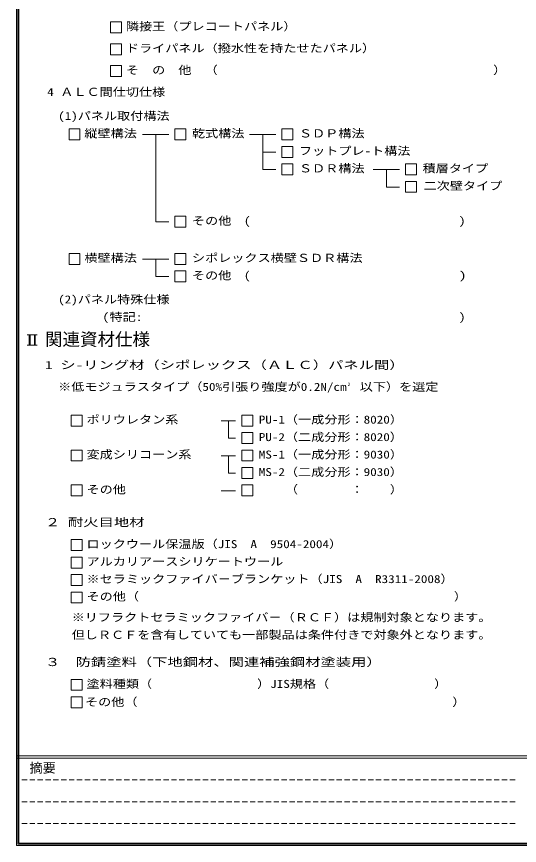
# Model space of a CAD drawing. Units: millimetres at full size, sheet at 1:10; details may follow other scales. Extents: x -2890 to 2450, y -2020 to 1800.
# Drawn here: x -2890 to -1740, y -2020 to -123 of the extents above; entities that cross this region are included whole.
import ezdxf
from ezdxf.enums import TextEntityAlignment as Align

# ---------------------------------------------------------------- set-up
doc = ezdxf.new("R2010")
doc.units = ezdxf.units.MM
doc.header["$LTSCALE"] = 10
doc.linetypes.add('DASHED1', pattern=[1.8, 1.2, -0.6])
doc.layers.add('0-0', color=7, linetype='Continuous', lineweight=18)
doc.styles.add('ＭＳ ゴシック', font='')
doc.styles.get('ＭＳ ゴシック').set_extended_font_data('MS Gothic')

msp = doc.modelspace()

# ---------------------------------------------------------------- linework, layer by layer
at = {"layer": '0-0'}
for p, q in [((-2890, 1800), (-2890, -1825.79)), ((-2887.5, 1797.5), (-2887.5, -1820)), ((-2885, 1795), (-2885, -1820)), ((-2770, -380), (-2745, -380)), ((-2770, -405), (-2770, -380)), ((-2745, -380), (-2745, -405)), ((-2601.8, -393), (-2541.8, -393)), ((-2571.8, -393), (-2571.8, -593)), ((-2357.15, -393), (-2297.15, -393)), ((-2327.15, -393), (-2327.15, -473)), ((-2283.15, -380), (-2258.15, -380)), ((-2283.15, -405), (-2283.15, -380)), ((-2258.15, -380), (-2258.15, -405)), ((-2745, -405), (-2770, -405)), ((-2258.15, -405), (-2283.15, -405)), ((-2327.15, -433), (-2297.15, -433)), ((-2327.15, -473), (-2297.15, -473)), ((-2283.15, -460), (-2258.15, -460)), ((-2283.15, -485), (-2283.15, -460)), ((-2258.15, -460), (-2258.15, -485)), ((-2074.35, -473), (-2014.35, -473)), ((-2258.15, -485), (-2283.15, -485)), ((-2000.35, -500), (-1975.35, -500)), ((-2000.35, -525), (-2000.35, -500)), ((-1975.35, -500), (-1975.35, -525)), ((-1975.35, -525), (-2000.35, -525)), ((-2571.8, -593), (-2541.8, -593)), ((-2770, -665), (-2745, -665)), ((-2770, -690), (-2770, -665)), ((-2745, -665), (-2745, -690)), ((-2601.8, -678), (-2541.8, -678)), ((-2571.8, -678), (-2571.8, -718)), ((-2745, -690), (-2770, -690)), ((-2571.8, -718), (-2541.8, -718)), ((-2843.18, -850.99), (-2866.18, -850.99)), ((-2861.18, -874.99), (-2861.18, -850.99)), ((-2859.18, -874.99), (-2859.18, -850.99)), ((-2849.18, -874.99), (-2849.18, -850.99)), ((-2847.18, -874.99), (-2847.18, -850.99)), ((-2843.18, -874.99), (-2866.18, -874.99)), ((-2765, -1035), (-2740, -1035)), ((-2765, -1060), (-2765, -1035)), ((-2740, -1035), (-2740, -1060)), ((-2375, -1035), (-2350, -1035)), ((-2375, -1060), (-2375, -1035)), ((-2740, -1060), (-2765, -1060)), ((-2422.2, -1048), (-2389, -1048)), ((-2405, -1088), (-2405, -1048)), ((-2405, -1088), (-2389, -1088)), ((-2765, -1115), (-2740, -1115)), ((-2765, -1140), (-2765, -1115)), ((-2740, -1115), (-2740, -1140)), ((-2422.2, -1128), (-2389, -1128)), ((-2405, -1168), (-2405, -1128)), ((-2740, -1140), (-2765, -1140)), ((-2405, -1168), (-2389, -1168)), ((-2765, -1195), (-2740, -1195)), ((-2765, -1220), (-2765, -1195)), ((-2740, -1195), (-2740, -1220)), ((-2350, -1180), (-2375, -1180)), ((-2422.2, -1208), (-2389, -1208)), ((-2740, -1220), (-2765, -1220)), ((-2765, -1320), (-2740, -1320)), ((-2765, -1345), (-2765, -1320)), ((-2740, -1320), (-2740, -1345)), ((-2740, -1345), (-2765, -1345)), ((-2765, -1360), (-2740, -1360)), ((-2765, -1385), (-2765, -1360)), ((-2740, -1360), (-2740, -1385)), ((-2740, -1385), (-2765, -1385)), ((-2765, -1400), (-2740, -1400)), ((-2765, -1425), (-2765, -1400)), ((-2740, -1400), (-2740, -1425)), ((-2740, -1425), (-2765, -1425)), ((-2765, -1440), (-2740, -1440)), ((-2765, -1465), (-2765, -1440)), ((-2740, -1440), (-2740, -1465)), ((-2740, -1465), (-2765, -1465)), ((-2765, -1640), (-2740, -1640)), ((-2765, -1665), (-2765, -1640)), ((-2740, -1640), (-2740, -1665)), ((-2740, -1665), (-2765, -1665)), ((-2765, -1680), (-2740, -1680)), ((-2765, -1705), (-2765, -1680)), ((-2740, -1680), (-2740, -1705)), ((-2740, -1705), (-2765, -1705)), ((-2890, -1815), (2450, -1815)), ((-2890, -1820), (2450, -1820)), ((-2890, -1820), (-2890, -2020)), ((-2887.5, -1820), (-2887.5, -2017.5)), ((-2885, -1820), (-2885, -2015)), ((-2890, -2020), (2450, -2020)), ((-2887.5, -2017.5), (2447.5, -2017.5)), ((-2885, -2015), (2445, -2015))]:
    msp.add_line(p, q, dxfattribs=at)
at = {"layer": '0-0', "linetype": 'DASHED1'}
for p, q in [((-1750, -1870), (-2877.67, -1870)), ((-1750, -1920), (-2877.67, -1920)), ((-1750, -1970), (-2877.67, -1970))]:
    msp.add_line(p, q, dxfattribs=at)
at = {"layer": '0-0'}
for points in [[(-2675, -160), (-2675, -135), (-2650, -135), (-2650, -160)], [(-2675, -210), (-2675, -185), (-2650, -185), (-2650, -210)], [(-2675, -260), (-2675, -235), (-2650, -235), (-2650, -260)], [(-2527.8, -405), (-2527.8, -380), (-2502.8, -380), (-2502.8, -405)], [(-2283.15, -445), (-2283.15, -420), (-2258.15, -420), (-2258.15, -445)], [(-2000.35, -485), (-2000.35, -460), (-1975.35, -460), (-1975.35, -485)], [(-2527.8, -605), (-2527.8, -580), (-2502.8, -580), (-2502.8, -605)], [(-2527.8, -605), (-2527.8, -580), (-2502.8, -580), (-2502.8, -605)], [(-2527.8, -690), (-2527.8, -665), (-2502.8, -665), (-2502.8, -690)], [(-2527.8, -730), (-2527.8, -705), (-2502.8, -705), (-2502.8, -730)], [(-2375, -1100), (-2375, -1075), (-2350, -1075), (-2350, -1100)], [(-2375, -1140), (-2375, -1115), (-2350, -1115), (-2350, -1140)], [(-2375, -1180), (-2375, -1155), (-2350, -1155), (-2350, -1180)], [(-2375, -1220), (-2375, -1195), (-2350, -1195), (-2350, -1220)]]:
    msp.add_lwpolyline(points, close=True, dxfattribs=at)
for points in [[(-2044.35, -473), (-2044.35, -513), (-2014.35, -513)], [(-2350, -1035), (-2350, -1060), (-2375, -1060)]]:
    msp.add_lwpolyline(points, dxfattribs=at)

# ---------------------------------------------------------------- texts
at = {"layer": '0-0', "style": 'ＭＳ ゴシック'}
for s, width, p in [('隣接王（プレコートパネル）', 1.2, (-2640, -160)), ('ドライパネル（撥水性を持たせたパネル）', 1.2, (-2640, -210)), ('そ\u3000の\u3000他\u3000（\u3000\u3000\u3000\u3000\u3000\u3000\u3000\u3000\u3000\u3000\u3000\u3000\u3000\u3000\u3000\u3000\u3000\u3000\u3000\u3000\u3000）', 1.2, (-2640, -260)), ('4 ＡＬＣ間仕切仕様', 1.2, (-2820, -310)), ('(1)パネル取付構法', 1.2, (-2795, -365)), ('縦壁構法', 1.2, (-2735, -405)), ('乾式構法', 1.2, (-2488.9, -405)), ('ＳＤＰ構法', 1.2, (-2244.25, -405)), ('フットプレ-ト構法', 1.2, (-2244.25, -445)), ('ＳＤＲ構法', 1.2, (-2244.25, -485)), ('積層タイプ', 1.2, (-1961.45, -485)), ('二次壁タイプ', 1.2, (-1959.15, -525)), ('その他', 1.2, (-2488.9, -605)), ('(', 1.2, (-2370.14, -605)), (')', 1.2, (-1878.33, -605)), ('横壁構法', 1.2, (-2735, -690)), ('シポレックス横壁ＳＤＲ構法', 1.2, (-2488.9, -690)), ('その他', 1.2, (-2488.9, -730)), ('(', 1.2, (-2370.14, -730)), (')', 1.4, (-1878.33, -730)), ('(2)パネル特殊仕様', 1.2, (-2795, -785)), ('(', 1.2, (-2693.54, -825)), ('特記:', 1.2, (-2677.41, -825)), (')', 1.2, (-1878.33, -825)), ('1 シ-リング材（シポレックス（ＡＬＣ）パネル間）', 1.4, (-2825, -935)), ('※低モジュラスタイプ（50%引張り強度が0.2N/cm\u3000以下）を選定', 1.2, (-2795, -985)), ('ポリウレタン系', 1.2, (-2730, -1060)), ('PU-1（一成分形：8020）', 1.2, (-2336.1, -1060)), ('PU-2（二成分形：8020）', 1.2, (-2336.1, -1100)), ('変成シリコーン系', 1.2, (-2730, -1140)), ('MS-1（一成分形：9030）', 1.2, (-2336.1, -1140)), ('MS-2（二成分形：9030）', 1.2, (-2336.1, -1180)), ('その他', 1.2, (-2730, -1220)), ('    （\u3000\u3000\u3000\u3000：    ）', 1.2, (-2336.1, -1220)), ('２ 耐火目地材', 1.4, (-2825, -1295)), ('ロックウール保温版（JIS\u3000A\u30009504-2004）', 1.2, (-2730, -1345)), ('アルカリアースシリケートウール', 1.2, (-2730, -1385)), ('※セラミックファイバ－ブランケット（JIS\u3000A\u3000R3311-2008）', 1.2, (-2730, -1425)), ('その他（\u3000\u3000\u3000\u3000\u3000\u3000\u3000\u3000\u3000\u3000\u3000\u3000\u3000\u3000\u3000\u3000\u3000\u3000\u3000\u3000\u3000\u3000\u3000\u3000）', 1.2, (-2730, -1465)), ('※リフラクトセラミックファイバ－（ＲＣＦ）は規制対象となります。', 1.2, (-2763.99, -1512.71)), ('但しＲＣＦを含有していても一部製品は条件付きで対象外となります。', 1.2, (-2763.99, -1552.71)), ('３\u3000防錆塗料（下地鋼材、関連補強鋼材塗装用）', 1.4, (-2825, -1615)), ('塗料種類（\u3000\u3000\u3000\u3000\u3000\u3000\u3000\u3000）JIS規格（\u3000\u3000\u3000\u3000\u3000\u3000\u3000\u3000）', 1.2, (-2730, -1665)), ('その他（\u3000\u3000\u3000\u3000\u3000\u3000\u3000\u3000\u3000\u3000\u3000\u3000\u3000\u3000\u3000\u3000\u3000\u3000\u3000\u3000\u3000\u3000\u3000\u3000）', 1.2, (-2733.52, -1706.39))]:
    msp.add_text(s, height=18.33, dxfattribs=dict(at, width=width)).set_placement(p, align=Align.BOTTOM_LEFT)
for s, height, p in [('関連資材仕様', 29.33, (-2825, -885)), ('2', 7.33, (-2132.5, -970.31)), ('摘要', 21.99, (-2860.42, -1860))]:
    msp.add_text(s, height=height, dxfattribs=at).set_placement(p, align=Align.BOTTOM_LEFT)

doc.saveas('drawing.dxf')
